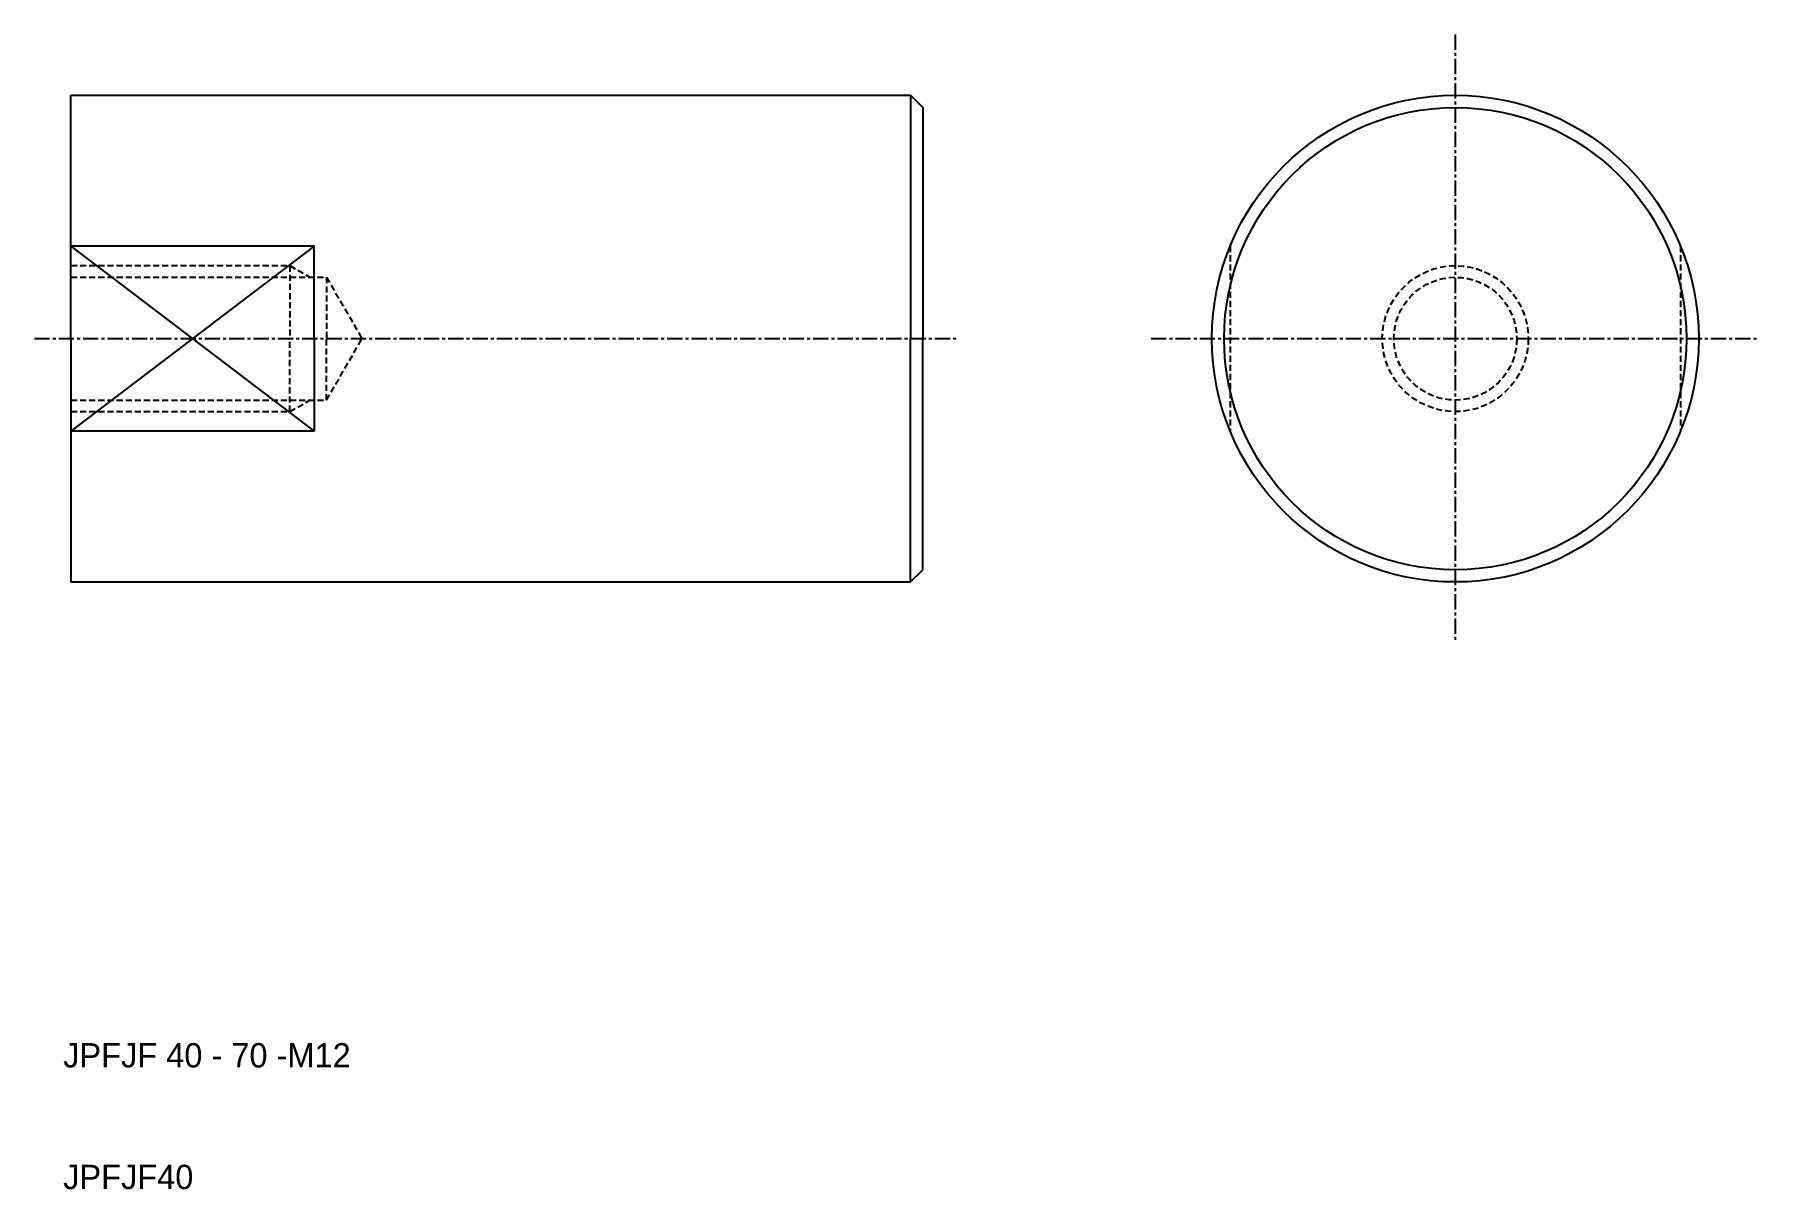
# Model space of a CAD drawing. Extents: x 620 to 762, y 121 to 215.
import ezdxf

# ---------------------------------------------------------------- set-up
doc = ezdxf.new("R2010")
doc.units = 0
doc.linetypes.add('CENTER', pattern=[2, 1.25, -0.25, 0.25, -0.25])
doc.linetypes.add('DASHED', pattern=[0.75, 0.5, -0.25])
doc.layers.get('0').update_dxf_attribs({"linetype": 'CONTINUOUS'})
doc.layers.add('CENTER', color=1, linetype='CENTER')

msp = doc.modelspace()

# ---------------------------------------------------------------- linework, layer by layer
at = {"color": 7, "linetype": 'CONTINUOUS'}
for p, q in [((623.12, 210.45), (692.12, 210.45)), ((623.12, 190.45), (623.12, 210.45)), ((692.12, 210.45), (692.12, 190.45)), ((692.12, 210.45), (693.12, 209.45)), ((693.12, 209.45), (693.12, 190.45)), ((643.12, 198.05), (623.12, 182.85)), ((623.12, 198.05), (643.12, 182.85)), ((643.12, 198.05), (623.12, 198.05)), ((643.12, 190.45), (643.12, 198.05)), ((623.12, 190.45), (623.12, 170.45)), ((643.12, 190.45), (643.12, 182.85)), ((692.12, 170.45), (692.12, 190.45)), ((693.12, 171.45), (693.12, 190.45)), ((643.12, 182.85), (623.12, 182.85)), ((623.12, 170.45), (692.12, 170.45)), ((692.12, 170.45), (693.12, 171.45))]:
    msp.add_line(p, q, dxfattribs=at)
at = {"color": 3, "linetype": 'DASHED'}
for p, q in [((718.38, 198.05), (718.38, 182.85)), ((755.38, 198.05), (755.38, 182.85)), ((623.12, 196.45), (641.12, 196.45)), ((641.12, 196.45), (642.76, 195.5)), ((641.12, 196.45), (641.12, 190.45)), ((623.12, 195.5), (644.12, 195.5)), ((644.12, 195.5), (644.12, 190.45)), ((644.12, 195.5), (647.04, 190.45)), ((641.12, 184.45), (641.12, 190.45)), ((644.12, 185.4), (647.04, 190.45)), ((644.12, 185.4), (644.12, 190.45)), ((623.12, 185.4), (644.12, 185.4)), ((623.12, 184.45), (641.12, 184.45)), ((641.12, 184.45), (642.76, 185.4))]:
    msp.add_line(p, q, dxfattribs=at)
at = {"color": 7, "linetype": 'CONTINUOUS'}
for radius in [20, 19]:
    msp.add_circle((736.88, 190.45), radius, dxfattribs=at)
at = {"color": 3, "linetype": 'DASHED'}
for radius in [6, 5.05]:
    msp.add_circle((736.88, 190.45), radius, dxfattribs=at)
at = {"layer": 'CENTER', "color": 1, "linetype": 'CENTER'}
for p, q in [((736.88, 215.45), (736.88, 165.45)), ((620.12, 190.45), (696.12, 190.45)), ((711.88, 190.45), (761.88, 190.45))]:
    msp.add_line(p, q, dxfattribs=at)

# ---------------------------------------------------------------- texts
at = {"color": 7, "linetype": 'CONTINUOUS'}
for s, p in [('JPFJF 40 - 70 -M12', (622.48, 130.55)), ('JPFJF40', (622.48, 120.55))]:
    msp.add_text(s, height=2, dxfattribs=at).set_placement(p)

doc.saveas('drawing.dxf')
